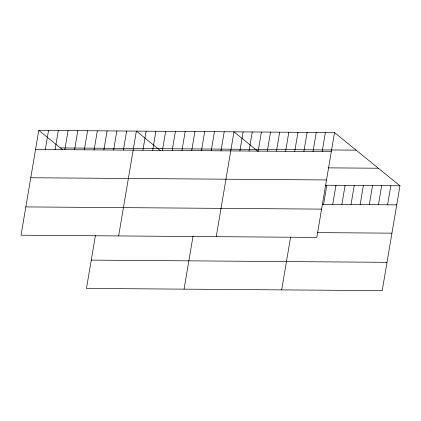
<?xml version="1.0" encoding="UTF-8"?>
<svg xmlns="http://www.w3.org/2000/svg" width="421" height="421" viewBox="0 0 421 421"><rect width="100%" height="100%" fill="white"/><g stroke="black" fill="none" stroke-linecap="round" stroke-linejoin="round"><path stroke-width="0.63" d="M38.785 130.368L21.05 235.207L316.797 237.423L334.532 132.583L38.785 130.368L62.35 149.539M45.315 149.513L48.541 130.442M55.077 149.587L58.303 130.515M64.834 149.66L68.06 130.589M74.596 149.734L77.822 130.663M84.353 149.808L87.579 130.736M94.115 149.876L97.34 130.81M103.876 149.95L107.102 130.884M95.425 235.486L86.468 288.417L382.215 290.632L399.95 185.793L334.532 132.583M113.633 150.023L116.859 130.952M123.395 150.097L126.621 131.026M118.648 235.939L136.378 131.099L160.438 150.671M142.914 150.244L146.14 131.173M152.67 150.318L155.896 131.247M162.432 150.392L165.658 131.32M172.194 150.46L175.42 131.394M181.951 150.534L185.177 131.468M191.713 150.607L194.939 131.536M201.47 150.681L204.695 131.61M184.066 289.148L193.018 236.218M211.231 150.755L214.457 131.684M220.988 150.829L224.214 131.757M216.241 236.67L233.976 131.831L258.036 151.402M239.891 150.971L243.117 131.899M249.032 151.039L252.258 131.968M258.173 151.107L261.399 132.036M267.314 151.176L270.54 132.105M276.455 151.244L279.681 132.173M285.596 151.313L288.822 132.241M294.737 151.381L297.963 132.31M303.883 151.449L307.104 132.378M281.665 289.88L290.616 236.949M313.024 151.518L316.25 132.447M322.165 151.586L325.391 132.515M323.596 204.311L326.817 185.245M332.737 204.38L335.963 185.314M341.878 204.448L345.104 185.382M351.019 204.517L354.245 185.45M360.16 204.585L363.386 185.519M369.301 204.653L372.527 185.587M378.442 204.722L381.668 185.656M387.583 204.79L390.809 185.724M60.371 147.929L356.119 150.144M35.559 149.439L331.306 151.655M328.085 167.858L378.363 168.232M30.77 177.746L326.517 179.956M325.512 185.235L399.95 185.793M322.286 204.306L396.724 204.859M25.839 206.906L321.586 209.116M317.502 232.608L391.935 233.166M91.257 260.115L387.004 262.325"/></g></svg>
